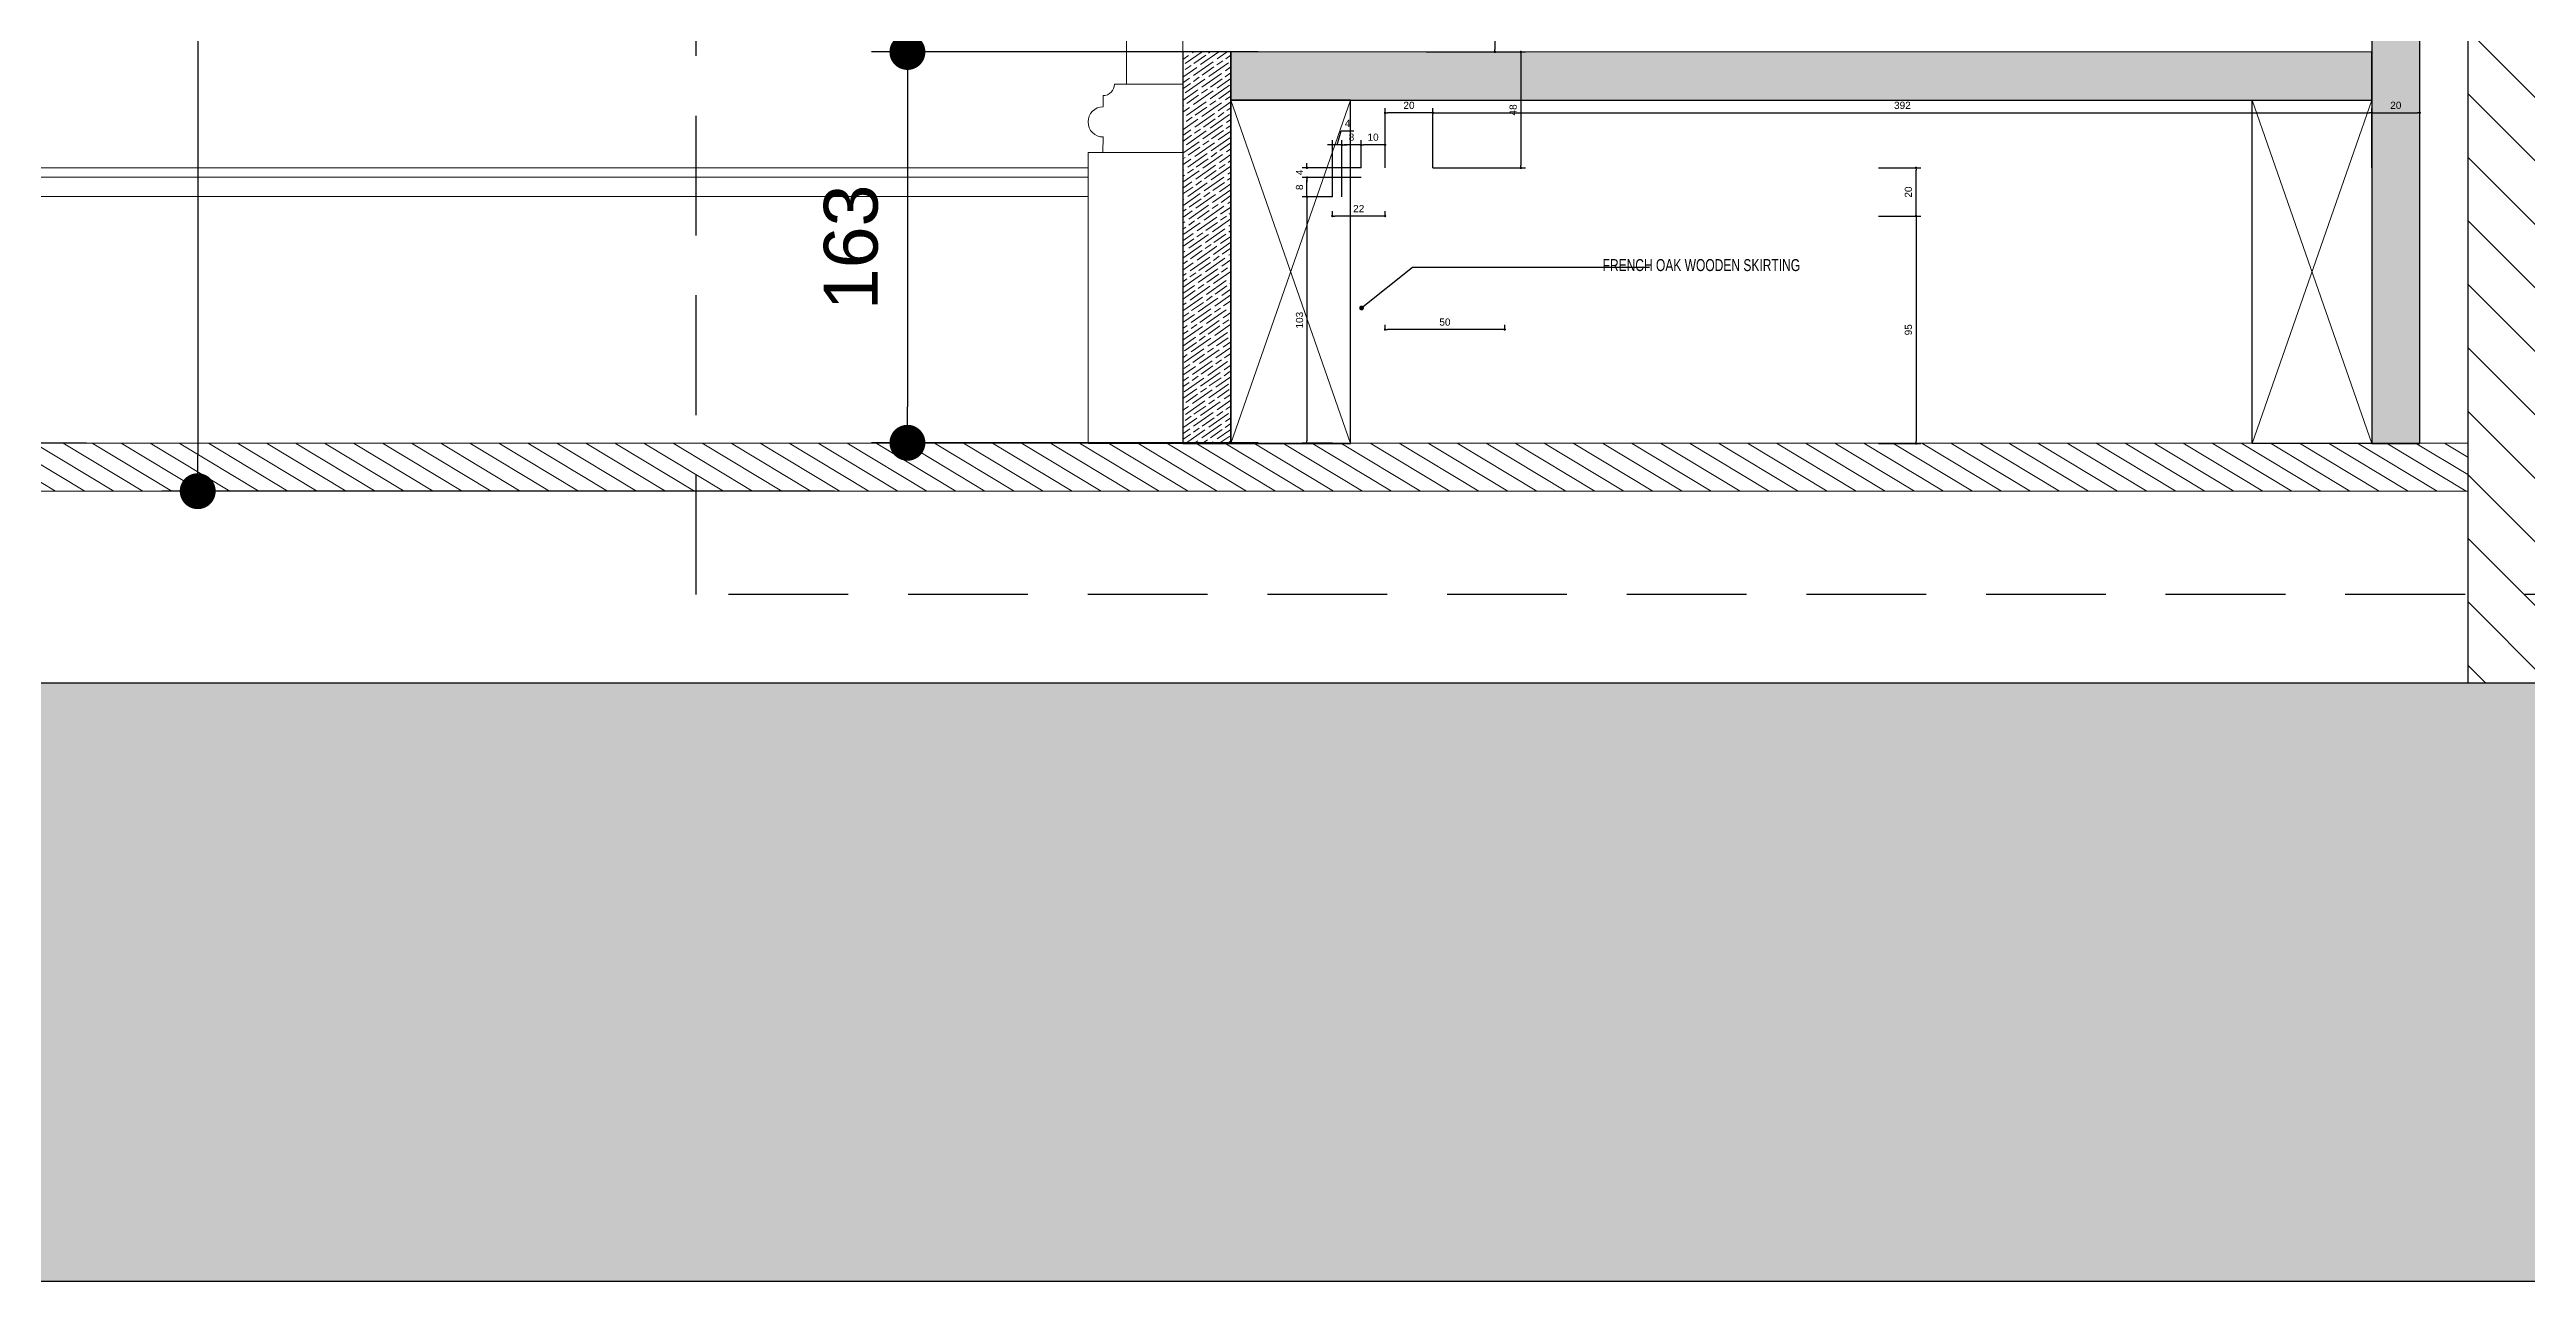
# Model space of a CAD drawing. Header units: inches. Extents: x 274057 to 444617, y 490067 to 635630.
# Drawn here: x 372737 to 373771, y 516049 to 516564 of the extents above; entities that cross this region are included whole.
import ezdxf

# ---------------------------------------------------------------- set-up
doc = ezdxf.new("R2010")
doc.units = ezdxf.units.IN
doc.header["$MEASUREMENT"] = 0
doc.linetypes.add('HIDDEN', pattern=[0.375, 0.25, -0.125])
for name, color, linetype in [('Calliper_wall hatch_CHB', 8, 'Continuous'), ('CQ Grg Gypsum', 41, 'Continuous'), ('CQ PANEL DIMENSION', 1, 'Continuous'), ('CQ Plaster', 1, 'Continuous'), ('CQ section wall', 3, 'Continuous'), ('CQ Sheet text', 3, 'Continuous'), ('CQ spot detail elevation', 1, 'Continuous'), ('CQ SPOT DETAILS', 40, 'Continuous'), ('CQ wall section', 5, 'Continuous'), ('CQ Wood plan', 23, 'Continuous'), ('CQ Wood Section', 60, 'Continuous'), ('WOOD 01', 34, 'Continuous')]:
    doc.layers.add(name, color=color, linetype=linetype)
for name, color, linetype, lineweight in [('CQ Gypsum Hatch', 8, 'Continuous', 20), ('CQ Section Flooring fin.', 6, 'Continuous', 0), ('CQ Wood', 30, 'Continuous', 0), ('CQ wooh hatch', 8, 'HIDDEN', 18)]:
    doc.layers.add(name, color=color, linetype=linetype, lineweight=lineweight)
doc.styles.add('DIM 50', font='romans.shx', dxfattribs={"width": 0.75, "height": 100})
doc.styles.get("Standard").update_dxf_attribs({"font": 'arial.ttf'})
doc.dimstyles.new('chester 15', dxfattribs={"dimscale": 0.15, "dimtxt": 150, "dimasz": 100, "dimexe": 100, "dimexo": 0, "dimgap": 80, "dimtad": 1, "dimdec": 0, "dimzin": 0, "dimdsep": 46, "dimtxsty": 'Standard', "dimblk": 'DOT', "dimcen": 100, "dimclrd": 1, "dimclre": 1, "dimclrt": 3, "dimadec": 0, "dimazin": 0, "dimtfac": 1, "dimtdec": 0, "dimtofl": 0, "dimtmove": 0, "dimatfit": 3, "dimfxl": 1, "dimtolj": 1, "dimtzin": 0, "dimlwd": -1, "dimarcsym": 0})
doc.dimstyles.new('CQ 2', dxfattribs={"dimscale": 0.02, "dimtxt": 150, "dimasz": 50, "dimexe": 100, "dimexo": 0, "dimgap": 80, "dimtad": 1, "dimdec": 0, "dimzin": 0, "dimdsep": 46, "dimtxsty": 'Standard', "dimblk": 'DOT', "dimcen": 100, "dimclrd": 1, "dimclre": 1, "dimclrt": 3, "dimadec": 0, "dimazin": 0, "dimtfac": 1, "dimtdec": 0, "dimtofl": 0, "dimtmove": 0, "dimatfit": 3, "dimfxl": 1, "dimtolj": 1, "dimtzin": 0, "dimlwd": -1, "dimarcsym": 0})
doc.dimstyles.get("Standard").update_dxf_attribs({"dimtxt": 0.18, "dimasz": 0.18, "dimexe": 0.18, "dimexo": 0.0625, "dimgap": 0.09, "dimtad": 0, "dimtih": 1, "dimtoh": 1, "dimdec": 4, "dimzin": 0, "dimdsep": 46, "dimtxsty": 'Standard', "dimcen": 0.09, "dimadec": 0, "dimazin": 0, "dimtfac": 1, "dimtdec": 4, "dimtofl": 0, "dimtmove": 0, "dimatfit": 3, "dimfxl": 1, "dimtolj": 1, "dimtzin": 0, "dimarcsym": 0})

# ---------------------------------------------------------------- blocks, each defined once
blk = doc.blocks.new('ff15 section c and d')
at = {"layer": 'Calliper_wall hatch_CHB', "ltscale": 300}
h = blk.add_hatch(dxfattribs=at)
h.set_pattern_fill('AR-CONC', color=256, scale=10, angle=-13.9714, style=0)
h.set_pattern_definition([(36.028577, (0, 0), (68.0890203, -23.40695), [7.5, -82.5]), (341.028577, (0, 0), (4.6961155, 76.3439316), [6, -66]), (86.480021, (5.674, -1.95), (72.7851354, 52.936981), [6.374019, -70.114211]), (32.212777, (4.83, 19.41), (99.570572, -41.829513), [11.25, -123.75]), (82.664212, (13.13, 15.92), (114.220033, 71.96377), [9.561034, -105.171376]), (337.21274, (4.83, 19.41), (114.220033, 71.96377), [9, -99]), (7.028577, (13.326, 12.14), (48.2040844, -53.482392), [7.5, -82.5]), (312.028577, (13.326, 12.14), (41.119588, 64.495185), [6, -66]), (57.480021, (17.34, 7.685), (89.323671, 11.012793), [6.374019, -70.114211]), (23.5285767, (0, 0), (9.2173322, 32.010976), [0, -65.2, 0, -67, 0, -66.25]), (353.528577, (0, 0), (35.0512903, 31.9228578), [0, -38.2, 0, -63.7, 0, -25.25]), (313.5285767, (-21.64, 5.384), (51.2584374, -15.0772595), [0, -25, 0, -78, 0, -103.5]), (303.528577, (-31.344, 7.8), (59.0102484, -4.3659754), [0, -32.5, 0, -51.8, 0, -73.5])])
h.paths.add_polyline_path([(359082.1, 520249.3), (351544, 520249.3), (351544, 519999.3), (359082.1, 519999.3)])
h.paths.add_polyline_path([(359082.1, 516299.3), (351544, 516299.3), (351544, 516049.3), (359082.1, 516049.3)])
at = {"layer": 'Calliper_wall hatch_CHB'}
h = blk.add_hatch(dxfattribs=at)
h.set_pattern_fill('ANSI31,_O', color=8, scale=150)
h.set_pattern_definition([(45, (0, 0), (-13.25825215, 13.25825215), [])])
h.paths.add_polyline_path([(351925.4, 516299.3), (351725.4, 516299.3), (351725.4, 519999.3), (351925.4, 519999.3)])
h.paths.add_polyline_path([(358625.4, 516299.3), (358425.4, 516299.3), (358425.4, 519999.3), (358625.4, 519999.3)])
at = {"layer": 'CQ Gypsum Hatch'}
h = blk.add_hatch(dxfattribs=at)
h.set_pattern_fill('ANSI31', color=256, scale=50, angle=-13.971423)
h.paths.add_polyline_path([(351925.4, 516379.3), (358425.4, 516379.3), (358425.4, 516399.3), (351925.4, 516399.3)])
at = {"layer": 'CQ Plaster', "color": 1, "ltscale": 0.03}
blk.add_line((351945.4, 516399.3, 0), (351945.4, 519999.3, 0), dxfattribs=at)
at = {"layer": 'CQ Section Flooring fin.'}
for p, q in [((358425.4, 516399.3, 0), (351925.4, 516399.3, 0)), ((358425.4, 516379.3, 0), (351925.4, 516379.3, 0))]:
    blk.add_line(p, q, dxfattribs=at)
at = {"layer": 'CQ section wall', "elevation": 0}
blk.add_lwpolyline([(351925.4, 516299.3), (351725.4, 516299.3), (351725.4, 519999.3), (351925.4, 519999.3)], close=True, dxfattribs=at)
for points in [[(359082.1, 516299.3), (351544, 516299.3)], [(351544, 516049.3), (359082.1, 516049.3)]]:
    blk.add_lwpolyline(points, dxfattribs=at)
blk = doc.blocks.new('_Dot')
at = {"color": 0, "linetype": 'ByBlock', "lineweight": -2}
blk.add_line((-0.5, 0), (-1, 0), dxfattribs=at)
at = {"color": 0, "linetype": 'ByBlock', "const_width": 0.5}
blk.add_lwpolyline([(-0.25, 0, 1), (0.25, 0, 1)], format="xyb", close=True, dxfattribs=at)
blk = doc.blocks.new('*D355')
at = {"layer": 'CQ PANEL DIMENSION', "color": 1, "lineweight": -2, "transparency": 16777216}
for p, q in [((372776.3, 519875.3), (372616.4, 519875.3)), ((372752.2, 516399.3), (372616.4, 516399.3))]:
    blk.add_line(p, q, dxfattribs=at)
at = {"layer": 'CQ PANEL DIMENSION', "color": 1, "transparency": 16777216}
blk.add_line((372631.4, 519860.3), (372631.4, 516414.3), dxfattribs=at)
at = {"layer": 'Defpoints', "color": 0, "transparency": 16777216}
for p in [(372776.3, 519875.3, 0), (372631.4, 516399.3), (372752.2, 516399.3)]:
    blk.add_point(p, dxfattribs=at)
at = {"layer": 'CQ PANEL DIMENSION', "color": 1, "transparency": 16777216, "xscale": 15, "yscale": 15, "zscale": 15}
for p, rotation in [((372631.4, 519875.3), 90), ((372631.4, 516399.3), 270)]:
    blk.add_blockref('_Dot', p, dxfattribs=dict(at, rotation=rotation))
at = {"layer": 'CQ PANEL DIMENSION', "color": 3, "transparency": 16777216, "insert": (372607.9, 518137.3), "char_height": 22.5, "attachment_point": 5, "rotation": 90}
blk.add_mtext('\\A1;3476', dxfattribs=at)
blk = doc.blocks.new('*D356')
at = {"layer": 'CQ PANEL DIMENSION', "color": 1, "lineweight": -2, "transparency": 16777216}
for p, q in [((373064.4, 519499.3), (372783.6, 519499.3)), ((373064.4, 516379.3), (372783.6, 516379.3))]:
    blk.add_line(p, q, dxfattribs=at)
at = {"layer": 'CQ PANEL DIMENSION', "color": 1, "transparency": 16777216}
blk.add_line((372798.6, 519484.3), (372798.6, 516394.3), dxfattribs=at)
at = {"layer": 'Defpoints', "color": 0, "transparency": 16777216}
for p in [(373064.4, 519499.3, 0), (372798.6, 516379.3), (373064.4, 516379.3, 0)]:
    blk.add_point(p, dxfattribs=at)
at = {"layer": 'CQ PANEL DIMENSION', "color": 1, "transparency": 16777216, "xscale": 15, "yscale": 15, "zscale": 15}
for p, rotation in [((372798.6, 519499.3), 90), ((372798.6, 516379.3), 270)]:
    blk.add_blockref('_Dot', p, dxfattribs=dict(at, rotation=rotation))
at = {"layer": 'CQ PANEL DIMENSION', "color": 3, "transparency": 16777216, "insert": (372775.1, 517939.3), "char_height": 22.5, "attachment_point": 5, "rotation": 90}
blk.add_mtext('\\A1;3120', dxfattribs=at)
blk = doc.blocks.new('tv cabinet section')
at = {"layer": 'CQ wooh hatch', "ltscale": 1000}
h = blk.add_hatch(dxfattribs=at)
h.set_pattern_fill('GOST_WOOD', color=256, angle=45, style=0)
h.set_pattern_definition([(135, (283.227, -8e-09), (4.242640687, 4.242640687), [10, -2]), (135, (286.055, -8e-09), (4.242640687, 4.242640687), [6, -1.5, 3, -1.5]), (135, (289.591, -0.707), (4.242640687, 4.242640687), [10, -2])])
h.paths.add_polyline_path([(362699.2, 517274.2), (362719.2, 517274.2), (362719.2, 516399.3), (362699.2, 516399.3)])
h = blk.add_hatch(dxfattribs=at)
h.set_pattern_fill('GOST_WOOD', color=256, angle=45, style=0)
h.set_pattern_definition([(135, (369.6096, 43.448), (4.242640687, 4.242640687), [10, -2]), (135, (372.438, 43.448), (4.242640687, 4.242640687), [6, -1.5, 3, -1.5]), (135, (375.9736, 42.741), (4.242640687, 4.242640687), [10, -2])])
h.paths.add_polyline_path([(362719.2, 516562.7), (363195.6, 516562.7), (363195.6, 516542.7), (362719.2, 516542.7)])
at = {"layer": 'CQ wooh hatch'}
h = blk.add_hatch(dxfattribs=at)
h.set_pattern_fill('GOST_WOOD', color=256, angle=55, style=0)
h.set_pattern_definition([(145, (84.385, 0), (3.44145862, 4.914912266), [10, -2]), (145, (87.17, 0.491), (3.44145862, 4.914912266), [6, -1.5, 3, -1.5]), (145, (90.775, 0.409), (3.44145862, 4.914912266), [10, -2])])
h.paths.add_polyline_path([(363195.6, 516399.3), (363215.6, 516399.3), (363215.6, 516562.8), (363195.6, 516562.8)])
at = {"layer": 'CQ Grg Gypsum'}
for points, elevation in [([(362699.2, 517274.2), (362719.2, 517274.2), (362719.2, 516399.3), (362699.2, 516399.3)], 0.1), ([(362769.2, 516542.7), (362719.2, 516542.7), (362719.2, 516399.3), (362769.2, 516399.3)], 0), ([(363145.6, 516542.7), (363195.6, 516542.7), (363195.6, 516399.3), (363145.6, 516399.3)], 0)]:
    blk.add_lwpolyline(points, close=True, dxfattribs=dict(at, elevation=elevation))
at = {"layer": 'CQ Wood'}
for p, q in [((362769.2, 516542.7, 0), (362719.2, 516399.3, 0.2)), ((362719.2, 516542.7, 0), (362769.2, 516399.3, 0.1)), ((363145.6, 516542.7, -0.2), (363195.6, 516399.3, 0.1)), ((363195.6, 516542.7, -0.2), (363145.6, 516399.3, 0))]:
    blk.add_line(p, q, dxfattribs=at)
at = {"layer": 'CQ Wood Section', "ltscale": 1000}
for points, elevation in [([(362719.2, 516562.7), (363195.6, 516562.8), (363195.6, 516542.7), (362719.2, 516542.7)], -0.2), ([(363195.6, 516562.8), (363215.6, 516562.8), (363215.6, 516399.3), (363195.6, 516399.3)], 0.1)]:
    blk.add_lwpolyline(points, close=True, dxfattribs=dict(at, elevation=elevation))
at = {"layer": 'WOOD 01', "lineweight": 0, "ltscale": 500}
blk.add_line((363215.6, 516520.8, 0.1), (363255.2, 516520.8, 0.1), dxfattribs=at)
at = {"layer": 'WOOD 01', "lineweight": 0, "ltscale": 500, "elevation": 0.1}
blk.add_lwpolyline([(363215.6, 517274.3), (363239.2, 517274.3), (363239.2, 516549.3), (363215.6, 516549.3)], close=True, dxfattribs=at)
blk.add_lwpolyline([(363239.2, 516549.3), (363244.2, 516549.3, 0.414214), (363248.9, 516544.6), (363248.9, 516539.9, -1), (363248.9, 516527.3), (363249, 516520.8)], format="xyb", dxfattribs=at)
blk.add_lwpolyline([(363215.6, 516520.8), (363255.2, 516520.8), (363255.2, 516399.3), (363215.6, 516399.3)], dxfattribs=at)
blk = doc.blocks.new('*D1774')
at = {"layer": 'CQ SPOT DETAILS', "color": 1, "lineweight": -2, "transparency": 16777216}
for p, q in [((373706.3, 516514.3), (373706.3, 516539.3)), ((373726.3, 516537.3), (373726.3, 516539.3))]:
    blk.add_line(p, q, dxfattribs=at)
at = {"layer": 'CQ SPOT DETAILS', "color": 1, "transparency": 16777216}
blk.add_line((373707.3, 516537.3), (373725.3, 516537.3), dxfattribs=at)
at = {"layer": 'Defpoints', "color": 0, "transparency": 16777216}
for p in [(373726.3, 516537.3), (373726.3, 516537.3), (373706.3, 516514.3, -0.1)]:
    blk.add_point(p, dxfattribs=at)
at = {"layer": 'CQ SPOT DETAILS', "color": 1, "transparency": 16777216, "rotation": 180}
blk.add_blockref('_Dot', (373706.3, 516537.3), dxfattribs=at)
at = {"layer": 'CQ SPOT DETAILS', "color": 1, "transparency": 16777216}
blk.add_blockref('_Dot', (373726.3, 516537.3), dxfattribs=at)
at = {"layer": 'CQ SPOT DETAILS', "color": 3, "transparency": 16777216, "insert": (373716.3, 516540.4), "char_height": 3, "attachment_point": 5}
blk.add_mtext('\\A1;20', dxfattribs=at)
blk = doc.blocks.new('*D1772')
at = {"layer": 'CQ PANEL DIMENSION', "color": 1, "lineweight": -2, "transparency": 16777216}
for p, q in [((373289.3, 517299.1), (373079.9, 517299.1)), ((373241.3, 516562.7), (373079.9, 516562.7))]:
    blk.add_line(p, q, dxfattribs=at)
at = {"layer": 'CQ PANEL DIMENSION', "color": 1, "transparency": 16777216}
blk.add_line((373094.9, 517284.1), (373094.9, 516577.7), dxfattribs=at)
at = {"layer": 'Defpoints', "color": 0, "transparency": 16777216}
for p in [(373289.3, 517299.1, -0.1), (373094.9, 516562.7), (373241.3, 516562.7, -0.2)]:
    blk.add_point(p, dxfattribs=at)
at = {"layer": 'CQ PANEL DIMENSION', "color": 1, "transparency": 16777216, "xscale": 15, "yscale": 15, "zscale": 15}
for p, rotation in [((373094.9, 517299.1), 90), ((373094.9, 516562.7), 270)]:
    blk.add_blockref('_Dot', p, dxfattribs=dict(at, rotation=rotation))
at = {"layer": 'CQ PANEL DIMENSION', "color": 3, "transparency": 16777216, "insert": (373071.4, 516930.9), "char_height": 22.5, "attachment_point": 5, "rotation": 90}
blk.add_mtext('\\A1;736', dxfattribs=at)
blk = doc.blocks.new('*D1773')
at = {"layer": 'CQ PANEL DIMENSION', "color": 1, "lineweight": -2, "transparency": 16777216}
for p, q in [((373241.3, 516562.7), (373079.9, 516562.7)), ((373241.3, 516399.5), (373079.9, 516399.5))]:
    blk.add_line(p, q, dxfattribs=at)
at = {"layer": 'CQ PANEL DIMENSION', "color": 1, "transparency": 16777216}
blk.add_line((373094.9, 516547.7), (373094.9, 516414.5), dxfattribs=at)
at = {"layer": 'Defpoints', "color": 0, "transparency": 16777216}
for p in [(373241.3, 516562.7, -0.2), (373094.9, 516399.5), (373241.3, 516399.5, 0)]:
    blk.add_point(p, dxfattribs=at)
at = {"layer": 'CQ PANEL DIMENSION', "color": 1, "transparency": 16777216, "xscale": 15, "yscale": 15, "zscale": 15}
for p, rotation in [((373094.9, 516562.7), 90), ((373094.9, 516399.5), 270)]:
    blk.add_blockref('_Dot', p, dxfattribs=dict(at, rotation=rotation))
at = {"layer": 'CQ PANEL DIMENSION', "color": 3, "transparency": 16777216, "insert": (373071.4, 516481.1), "char_height": 22.5, "attachment_point": 5, "rotation": 90}
blk.add_mtext('\\A1;163', dxfattribs=at)
blk = doc.blocks.new('*D1698')
at = {"layer": 'CQ SPOT DETAILS', "color": 1, "lineweight": -2, "transparency": 16777216}
for p, q in [((373314.3, 516514.3), (373314.3, 516539.3)), ((373706.3, 516514.3), (373706.3, 516539.3))]:
    blk.add_line(p, q, dxfattribs=at)
at = {"layer": 'CQ SPOT DETAILS', "color": 1, "transparency": 16777216}
blk.add_line((373315.3, 516537.3), (373705.3, 516537.3), dxfattribs=at)
at = {"layer": 'Defpoints', "color": 0, "transparency": 16777216}
for p in [(373706.3, 516537.3), (373314.3, 516514.3, -0.1), (373706.3, 516514.3, -0.1)]:
    blk.add_point(p, dxfattribs=at)
at = {"layer": 'CQ SPOT DETAILS', "color": 1, "transparency": 16777216, "rotation": 180}
blk.add_blockref('_Dot', (373314.3, 516537.3), dxfattribs=at)
at = {"layer": 'CQ SPOT DETAILS', "color": 1, "transparency": 16777216}
blk.add_blockref('_Dot', (373706.3, 516537.3), dxfattribs=at)
at = {"layer": 'CQ SPOT DETAILS', "color": 3, "transparency": 16777216, "insert": (373510.3, 516540.4), "char_height": 3, "attachment_point": 5}
blk.add_mtext('\\A1;392', dxfattribs=at)
blk = doc.blocks.new('*D1699')
at = {"layer": 'CQ SPOT DETAILS', "color": 1, "lineweight": -2, "transparency": 16777216}
for p, q in [((373706.3, 516514.3), (373706.3, 516539.3)), ((373726.3, 516537.3), (373726.3, 516539.3))]:
    blk.add_line(p, q, dxfattribs=at)
at = {"layer": 'CQ SPOT DETAILS', "color": 1, "transparency": 16777216}
blk.add_line((373707.3, 516537.3), (373725.3, 516537.3), dxfattribs=at)
at = {"layer": 'Defpoints', "color": 0, "transparency": 16777216}
for p in [(373726.3, 516537.3), (373726.3, 516537.3), (373706.3, 516514.3, -0.1)]:
    blk.add_point(p, dxfattribs=at)
at = {"layer": 'CQ SPOT DETAILS', "color": 1, "transparency": 16777216, "rotation": 180}
blk.add_blockref('_Dot', (373706.3, 516537.3), dxfattribs=at)
at = {"layer": 'CQ SPOT DETAILS', "color": 1, "transparency": 16777216}
blk.add_blockref('_Dot', (373726.3, 516537.3), dxfattribs=at)
at = {"layer": 'CQ SPOT DETAILS', "color": 3, "transparency": 16777216, "insert": (373716.3, 516540.4), "char_height": 3, "attachment_point": 5}
blk.add_mtext('\\A1;20', dxfattribs=at)
blk = doc.blocks.new('*D1700')
at = {"layer": 'CQ SPOT DETAILS', "color": 1, "lineweight": -2, "transparency": 16777216}
for p, q in [((373294.3, 516514.3), (373294.3, 516539.3)), ((373314.3, 516514.3), (373314.3, 516539.3))]:
    blk.add_line(p, q, dxfattribs=at)
at = {"layer": 'CQ SPOT DETAILS', "color": 1, "transparency": 16777216}
blk.add_line((373313.3, 516537.3), (373295.3, 516537.3), dxfattribs=at)
at = {"layer": 'Defpoints', "color": 0, "transparency": 16777216}
for p in [(373294.3, 516537.3), (373294.3, 516514.3, 0), (373314.3, 516514.3, -0.1)]:
    blk.add_point(p, dxfattribs=at)
at = {"layer": 'CQ SPOT DETAILS', "color": 1, "transparency": 16777216, "rotation": 180}
blk.add_blockref('_Dot', (373294.3, 516537.3), dxfattribs=at)
at = {"layer": 'CQ SPOT DETAILS', "color": 1, "transparency": 16777216}
blk.add_blockref('_Dot', (373314.3, 516537.3), dxfattribs=at)
at = {"layer": 'CQ SPOT DETAILS', "color": 3, "transparency": 16777216, "insert": (373304.3, 516540.4), "char_height": 3, "attachment_point": 5}
blk.add_mtext('\\A1;20', dxfattribs=at)
blk = doc.blocks.new('*D1701')
at = {"layer": 'CQ SPOT DETAILS', "color": 1, "lineweight": -2, "transparency": 16777216}
for p, q in [((373272.3, 516494.2), (373272.3, 516496.2)), ((373294.3, 516494.2), (373294.3, 516496.2))]:
    blk.add_line(p, q, dxfattribs=at)
at = {"layer": 'CQ SPOT DETAILS', "color": 1, "transparency": 16777216}
blk.add_line((373293.3, 516494.2), (373273.3, 516494.2), dxfattribs=at)
at = {"layer": 'Defpoints', "color": 0, "transparency": 16777216}
for p in [(373272.3, 516494.2, 0), (373272.3, 516494.2), (373294.3, 516494.2, -0.1)]:
    blk.add_point(p, dxfattribs=at)
at = {"layer": 'CQ SPOT DETAILS', "color": 1, "transparency": 16777216, "rotation": 180}
blk.add_blockref('_Dot', (373272.3, 516494.2), dxfattribs=at)
at = {"layer": 'CQ SPOT DETAILS', "color": 1, "transparency": 16777216}
blk.add_blockref('_Dot', (373294.3, 516494.2), dxfattribs=at)
at = {"layer": 'CQ SPOT DETAILS', "color": 3, "transparency": 16777216, "insert": (373283.3, 516497.3), "char_height": 3, "attachment_point": 5}
blk.add_mtext('\\A1;22', dxfattribs=at)
blk = doc.blocks.new('*D1702')
at = {"layer": 'CQ SPOT DETAILS', "color": 1, "lineweight": -2, "transparency": 16777216}
for p, q in [((373284.3, 516514.3), (373284.3, 516525.9)), ((373294.3, 516514.3), (373294.3, 516525.9))]:
    blk.add_line(p, q, dxfattribs=at)
at = {"layer": 'CQ SPOT DETAILS', "color": 1, "transparency": 16777216}
blk.add_line((373293.3, 516523.9), (373285.3, 516523.9), dxfattribs=at)
at = {"layer": 'Defpoints', "color": 0, "transparency": 16777216}
for p in [(373284.3, 516523.9), (373284.3, 516514.3, 0), (373294.3, 516514.3)]:
    blk.add_point(p, dxfattribs=at)
at = {"layer": 'CQ SPOT DETAILS', "color": 1, "transparency": 16777216, "rotation": 180}
blk.add_blockref('_Dot', (373284.3, 516523.9), dxfattribs=at)
at = {"layer": 'CQ SPOT DETAILS', "color": 1, "transparency": 16777216}
blk.add_blockref('_Dot', (373294.3, 516523.9), dxfattribs=at)
at = {"layer": 'CQ SPOT DETAILS', "color": 3, "transparency": 16777216, "insert": (373289.3, 516527.1), "char_height": 3, "attachment_point": 5}
blk.add_mtext('\\A1;10', dxfattribs=at)
blk = doc.blocks.new('*D1703')
at = {"layer": 'CQ SPOT DETAILS', "color": 1, "lineweight": -2, "transparency": 16777216}
for p, q in [((373276.3, 516502.2), (373276.3, 516525.9)), ((373284.3, 516514.3), (373284.3, 516525.9))]:
    blk.add_line(p, q, dxfattribs=at)
at = {"layer": 'CQ SPOT DETAILS', "color": 1, "transparency": 16777216}
blk.add_line((373283.3, 516523.9), (373277.3, 516523.9), dxfattribs=at)
at = {"layer": 'Defpoints', "color": 0, "transparency": 16777216}
for p in [(373276.3, 516523.9), (373284.3, 516514.3, 0), (373276.3, 516502.2)]:
    blk.add_point(p, dxfattribs=at)
at = {"layer": 'CQ SPOT DETAILS', "color": 1, "transparency": 16777216, "rotation": 180}
blk.add_blockref('_Dot', (373276.3, 516523.9), dxfattribs=at)
at = {"layer": 'CQ SPOT DETAILS', "color": 1, "transparency": 16777216}
blk.add_blockref('_Dot', (373284.3, 516523.9), dxfattribs=at)
at = {"layer": 'CQ SPOT DETAILS', "color": 3, "transparency": 16777216, "insert": (373280.3, 516527.1), "char_height": 3, "attachment_point": 5}
blk.add_mtext('\\A1;8', dxfattribs=at)
blk = doc.blocks.new('*D1704')
at = {"layer": 'CQ SPOT DETAILS', "color": 1, "transparency": 16777216}
for p, q in [((373274.3, 516523.9), (373276, 516529.8)), ((373276, 516529.8), (373281.3, 516529.8)), ((373271.3, 516523.9), (373270.3, 516523.9)), ((373276.3, 516523.9), (373272.3, 516523.9)), ((373277.3, 516523.9), (373278.3, 516523.9))]:
    blk.add_line(p, q, dxfattribs=at)
at = {"layer": 'CQ SPOT DETAILS', "color": 1, "lineweight": -2, "transparency": 16777216}
for p, q in [((373272.3, 516502.2), (373272.3, 516525.9)), ((373276.3, 516502.2), (373276.3, 516525.9))]:
    blk.add_line(p, q, dxfattribs=at)
at = {"layer": 'Defpoints', "color": 0, "transparency": 16777216}
for p in [(373272.3, 516523.9), (373272.3, 516502.2, 0), (373276.3, 516502.2)]:
    blk.add_point(p, dxfattribs=at)
at = {"layer": 'CQ SPOT DETAILS', "color": 1, "transparency": 16777216}
blk.add_blockref('_Dot', (373272.3, 516523.9), dxfattribs=at)
at = {"layer": 'CQ SPOT DETAILS', "color": 1, "transparency": 16777216, "rotation": 180}
blk.add_blockref('_Dot', (373276.3, 516523.9), dxfattribs=at)
at = {"layer": 'CQ SPOT DETAILS', "color": 3, "transparency": 16777216, "insert": (373278.7, 516532.9), "char_height": 3, "attachment_point": 5}
blk.add_mtext('\\A1;4', dxfattribs=at)
blk = doc.blocks.new('*D1705')
at = {"layer": 'CQ SPOT DETAILS', "color": 1, "lineweight": -2, "transparency": 16777216}
for p, q in [((373272.3, 516502.2), (373259.7, 516502.2)), ((373272.3, 516399.3), (373259.7, 516399.3))]:
    blk.add_line(p, q, dxfattribs=at)
at = {"layer": 'CQ SPOT DETAILS', "color": 1, "transparency": 16777216}
blk.add_line((373261.7, 516501.2), (373261.7, 516400.3), dxfattribs=at)
at = {"layer": 'Defpoints', "color": 0, "transparency": 16777216}
for p in [(373272.3, 516502.2), (373261.7, 516399.3), (373272.3, 516399.3, 0)]:
    blk.add_point(p, dxfattribs=at)
at = {"layer": 'CQ SPOT DETAILS', "color": 1, "transparency": 16777216}
for p, rotation in [((373261.7, 516502.2), 90), ((373261.7, 516399.3), 270)]:
    blk.add_blockref('_Dot', p, dxfattribs=dict(at, rotation=rotation))
at = {"layer": 'CQ SPOT DETAILS', "color": 3, "transparency": 16777216, "insert": (373258.6, 516450.7), "char_height": 3, "attachment_point": 5, "rotation": 90}
blk.add_mtext('\\A1;103', dxfattribs=at)
blk = doc.blocks.new('*D1706')
at = {"layer": 'CQ SPOT DETAILS', "color": 1, "lineweight": -2, "transparency": 16777216}
for p, q in [((373284.3, 516510.3), (373259.7, 516510.3)), ((373272.3, 516502.2), (373259.7, 516502.2))]:
    blk.add_line(p, q, dxfattribs=at)
at = {"layer": 'CQ SPOT DETAILS', "color": 1, "transparency": 16777216}
blk.add_line((373261.7, 516503.2), (373261.7, 516509.3), dxfattribs=at)
at = {"layer": 'Defpoints', "color": 0, "transparency": 16777216}
for p in [(373261.7, 516510.3), (373284.3, 516510.3, 0), (373272.3, 516502.2)]:
    blk.add_point(p, dxfattribs=at)
at = {"layer": 'CQ SPOT DETAILS', "color": 1, "transparency": 16777216}
for p, rotation in [((373261.7, 516510.3), 90), ((373261.7, 516502.2), 270)]:
    blk.add_blockref('_Dot', p, dxfattribs=dict(at, rotation=rotation))
at = {"layer": 'CQ SPOT DETAILS', "color": 3, "transparency": 16777216, "insert": (373258.6, 516506.2), "char_height": 3, "attachment_point": 5, "rotation": 90}
blk.add_mtext('\\A1;8', dxfattribs=at)
blk = doc.blocks.new('*D1707')
at = {"layer": 'CQ SPOT DETAILS', "color": 1, "transparency": 16777216}
for p, q in [((373261.7, 516515.3), (373261.7, 516516.3)), ((373261.7, 516509.3), (373261.7, 516508.3))]:
    blk.add_line(p, q, dxfattribs=at)
at = {"layer": 'CQ SPOT DETAILS', "color": 1, "lineweight": -2, "transparency": 16777216}
for p, q in [((373284.3, 516514.3), (373259.7, 516514.3)), ((373284.3, 516510.3), (373259.7, 516510.3))]:
    blk.add_line(p, q, dxfattribs=at)
at = {"layer": 'Defpoints', "color": 0, "transparency": 16777216}
for p in [(373261.7, 516514.3), (373284.3, 516514.3), (373284.3, 516510.3)]:
    blk.add_point(p, dxfattribs=at)
at = {"layer": 'CQ SPOT DETAILS', "color": 1, "transparency": 16777216}
for p, rotation in [((373261.7, 516514.3), 270), ((373261.7, 516510.3), 90)]:
    blk.add_blockref('_Dot', p, dxfattribs=dict(at, rotation=rotation))
at = {"layer": 'CQ SPOT DETAILS', "color": 3, "transparency": 16777216, "insert": (373258.6, 516512.4), "char_height": 3, "attachment_point": 5, "rotation": 90}
blk.add_mtext('\\A1;4', dxfattribs=at)
blk = doc.blocks.new('*D1708')
at = {"layer": 'CQ SPOT DETAILS', "color": 1, "lineweight": -2, "transparency": 16777216}
for p, q in [((373294.3, 516446.8), (373294.3, 516448.8)), ((373344.3, 516446.8), (373344.3, 516448.8))]:
    blk.add_line(p, q, dxfattribs=at)
at = {"layer": 'CQ SPOT DETAILS', "color": 1, "transparency": 16777216}
blk.add_line((373343.3, 516446.8), (373295.3, 516446.8), dxfattribs=at)
at = {"layer": 'Defpoints', "color": 0, "transparency": 16777216}
for p in [(373294.3, 516446.8, -0.1), (373294.3, 516446.8), (373344.3, 516446.8, -0.1)]:
    blk.add_point(p, dxfattribs=at)
at = {"layer": 'CQ SPOT DETAILS', "color": 1, "transparency": 16777216, "rotation": 180}
blk.add_blockref('_Dot', (373294.3, 516446.8), dxfattribs=at)
at = {"layer": 'CQ SPOT DETAILS', "color": 1, "transparency": 16777216}
blk.add_blockref('_Dot', (373344.3, 516446.8), dxfattribs=at)
at = {"layer": 'CQ SPOT DETAILS', "color": 3, "transparency": 16777216, "insert": (373319.3, 516449.9), "char_height": 3, "attachment_point": 5}
blk.add_mtext('\\A1;50', dxfattribs=at)
blk = doc.blocks.new('*D1709')
at = {"layer": 'CQ SPOT DETAILS', "color": 1, "lineweight": -2, "transparency": 16777216}
for p, q in [((373500.3, 516494.2), (373518, 516494.2)), ((373500.3, 516399.2), (373518, 516399.2))]:
    blk.add_line(p, q, dxfattribs=at)
at = {"layer": 'CQ SPOT DETAILS', "color": 1, "transparency": 16777216}
blk.add_line((373516, 516493.2), (373516, 516400.2), dxfattribs=at)
at = {"layer": 'Defpoints', "color": 0, "transparency": 16777216}
for p in [(373500.3, 516494.2, -0.1), (373500.3, 516399.2, 0), (373516, 516399.2)]:
    blk.add_point(p, dxfattribs=at)
at = {"layer": 'CQ SPOT DETAILS', "color": 1, "transparency": 16777216}
for p, rotation in [((373516, 516494.2), 90), ((373516, 516399.2), 270)]:
    blk.add_blockref('_Dot', p, dxfattribs=dict(at, rotation=rotation))
at = {"layer": 'CQ SPOT DETAILS', "color": 3, "transparency": 16777216, "insert": (373512.8, 516446.7), "char_height": 3, "attachment_point": 5, "rotation": 90}
blk.add_mtext('\\A1;95', dxfattribs=at)
blk = doc.blocks.new('*D1710')
at = {"layer": 'CQ SPOT DETAILS', "color": 1, "lineweight": -2, "transparency": 16777216}
for p, q in [((373500.3, 516514.3), (373518, 516514.3)), ((373500.3, 516494.2), (373518, 516494.2))]:
    blk.add_line(p, q, dxfattribs=at)
at = {"layer": 'CQ SPOT DETAILS', "color": 1, "transparency": 16777216}
blk.add_line((373516, 516495.2), (373516, 516513.3), dxfattribs=at)
at = {"layer": 'Defpoints', "color": 0, "transparency": 16777216}
for p in [(373500.3, 516514.3, -0.1), (373516, 516514.3), (373500.3, 516494.2)]:
    blk.add_point(p, dxfattribs=at)
at = {"layer": 'CQ SPOT DETAILS', "color": 1, "transparency": 16777216}
for p, rotation in [((373516, 516514.3), 90), ((373516, 516494.2), 270)]:
    blk.add_blockref('_Dot', p, dxfattribs=dict(at, rotation=rotation))
at = {"layer": 'CQ SPOT DETAILS', "color": 3, "transparency": 16777216, "insert": (373512.8, 516504.2), "char_height": 3, "attachment_point": 5, "rotation": 90}
blk.add_mtext('\\A1;20', dxfattribs=at)
blk = doc.blocks.new('*D1711')
at = {"layer": 'CQ SPOT DETAILS', "color": 1, "lineweight": -2, "transparency": 16777216}
for p, q in [((373311.5, 516624.3), (373342.2, 516624.3)), ((373311.5, 516562.7), (373342.2, 516562.7))]:
    blk.add_line(p, q, dxfattribs=at)
at = {"layer": 'CQ SPOT DETAILS', "color": 1, "transparency": 16777216}
blk.add_line((373340.2, 516623.3), (373340.2, 516563.7), dxfattribs=at)
at = {"layer": 'Defpoints', "color": 0, "transparency": 16777216}
for p in [(373311.5, 516624.3, -0.1), (373311.5, 516562.7, -0.3), (373340.2, 516562.7)]:
    blk.add_point(p, dxfattribs=at)
at = {"layer": 'CQ SPOT DETAILS', "color": 1, "transparency": 16777216}
for p, rotation in [((373340.2, 516624.3), 90), ((373340.2, 516562.7), 270)]:
    blk.add_blockref('_Dot', p, dxfattribs=dict(at, rotation=rotation))
at = {"layer": 'CQ SPOT DETAILS', "color": 3, "transparency": 16777216, "insert": (373337.1, 516593.5), "char_height": 3, "attachment_point": 5, "rotation": 90}
blk.add_mtext('\\A1;62', dxfattribs=at)
blk = doc.blocks.new('*D1721')
at = {"layer": 'CQ SPOT DETAILS', "color": 1, "lineweight": -2, "transparency": 16777216}
for p, q in [((373314.3, 516562.7), (373353, 516562.7)), ((373314.3, 516514.3), (373353, 516514.3))]:
    blk.add_line(p, q, dxfattribs=at)
at = {"layer": 'CQ SPOT DETAILS', "color": 1, "transparency": 16777216}
blk.add_line((373351, 516561.7), (373351, 516515.3), dxfattribs=at)
at = {"layer": 'Defpoints', "color": 0, "transparency": 16777216}
for p in [(373314.3, 516562.7, -0.1), (373314.3, 516514.3), (373351, 516514.3)]:
    blk.add_point(p, dxfattribs=at)
at = {"layer": 'CQ SPOT DETAILS', "color": 1, "transparency": 16777216}
for p, rotation in [((373351, 516562.7), 90), ((373351, 516514.3), 270)]:
    blk.add_blockref('_Dot', p, dxfattribs=dict(at, rotation=rotation))
at = {"layer": 'CQ SPOT DETAILS', "color": 3, "transparency": 16777216, "insert": (373347.8, 516538.5), "char_height": 3, "attachment_point": 5, "rotation": 90}
blk.add_mtext('\\A1;48', dxfattribs=at)

msp = doc.modelspace()

# ---------------------------------------------------------------- linework, layer by layer
at = {"layer": 'CQ spot detail elevation', "color": 3, "linetype": 'HIDDEN', "ltscale": 200, "elevation": -0.1}
msp.add_lwpolyline([(373006.7, 519415.3), (374045.2, 519415.3), (374045.2, 516336.1), (373006.7, 516336.1)], close=True, dxfattribs=at)
at = {"layer": 'CQ Wood plan', "lineweight": 0}
for p, q in [((373170.3, 516514.3, 0), (371671.3, 516514.3, 0)), ((373170.3, 516510.4, 0), (371671.3, 516510.4, 0)), ((373170.3, 516502.3, 0), (371671.3, 516502.3, 0))]:
    msp.add_line(p, q, dxfattribs=at)

# ---------------------------------------------------------------- block references
at = {"layer": 'CQ wall section', "xscale": -1}
msp.add_blockref('ff15 section c and d', (725671.7, 0), dxfattribs=at)
at = {"layer": 'CQ Wood Section', "xscale": -1}
msp.add_blockref('tv cabinet section', (736425.5, -0.1, -0.1), dxfattribs=at)

# ---------------------------------------------------------------- texts
at = {"layer": 'CQ Sheet text', "ltscale": 500, "insert": (372533.9, 516476.2, 0), "char_height": 5, "width": 933.696, "attachment_point": 1, "style": 'DIM 50'}
msp.add_mtext('\\pxqr;{\\fCityBlueprint|b0|i0|c2|p2;FRENCH OAK WOODEN SKIRTING}', dxfattribs=at)

# ---------------------------------------------------------------- dimensions: what is measured, and where the dimension line sits
at = {"layer": 'CQ PANEL DIMENSION'}
for base, p1, p2, picture, middle in [((372631.4, 516399.3), (372776.3, 519875.3, 0), (372752.2, 516399.3), '*D355', (372607.9, 518137.3)), ((372798.6, 516379.3), (373064.4, 519499.3, 0), (373064.4, 516379.3, 0), '*D356', (372775.1, 517939.3))]:
    dim = msp.add_linear_dim(base=base, p1=p1, p2=p2, angle=90, dimstyle='chester 15', dxfattribs=at)
    dim.commit()
    dim.dimension.update_dxf_attribs({"geometry": picture, "text_midpoint": middle})
for base, p1, p2, picture, middle in [((373094.9, 516562.7, -0.1), (373289.3, 517299.1, -0.2), (373241.3, 516562.7, -0.3), '*D1772', (373071.4, 516930.9, -0.1)), ((373094.9, 516399.5, -0.1), (373241.3, 516562.7, -0.3), (373241.3, 516399.5, -0.1), '*D1773', (373071.4, 516481.1, -0.1))]:
    dim = msp.add_linear_dim(base=base, p1=p1, p2=p2, angle=90, dimstyle='chester 15', override={"dimtmove": 1}, dxfattribs=at)
    dim.commit()
    dim.dimension.update_dxf_attribs({"geometry": picture, "text_midpoint": middle})
at = {"layer": 'CQ SPOT DETAILS'}
for base, p1, p2, picture, middle in [((373340.2, 516562.7, 0.1), (373311.5, 516624.3), (373311.5, 516562.7, -0.2), '*D1711', (373337.1, 516593.5, 0.1)), ((373351, 516514.3), (373314.3, 516562.7, -0.1), (373314.3, 516514.3), '*D1721', (373347.8, 516538.5)), ((373261.7, 516510.3), (373272.3, 516502.2), (373284.3, 516510.3, 0), '*D1706', (373258.6, 516506.2)), ((373516, 516514.3), (373500.3, 516494.2), (373500.3, 516514.3, -0.1), '*D1710', (373512.8, 516504.2)), ((373261.7, 516399.3), (373272.3, 516502.2), (373272.3, 516399.3, 0), '*D1705', (373258.6, 516450.7)), ((373516, 516399.2), (373500.3, 516494.2, -0.1), (373500.3, 516399.2, 0), '*D1709', (373512.8, 516446.7))]:
    dim = msp.add_linear_dim(base=base, p1=p1, p2=p2, angle=90, dimstyle='CQ 2', dxfattribs=at)
    dim.commit()
    dim.dimension.update_dxf_attribs({"geometry": picture, "text_midpoint": middle})
for base, p1, p2, picture, middle in [((373294.3, 516537.3), (373314.3, 516514.3, -0.1), (373294.3, 516514.3, 0), '*D1700', (373304.3, 516540.4)), ((373706.3, 516537.3), (373314.3, 516514.3, -0.1), (373706.3, 516514.3, -0.1), '*D1698', (373510.3, 516540.4)), ((373284.3, 516523.9), (373294.3, 516514.3), (373284.3, 516514.3, 0), '*D1702', (373289.3, 516527.1)), ((373272.3, 516494.2), (373294.3, 516494.2, -0.1), (373272.3, 516494.2, 0), '*D1701', (373283.3, 516497.3)), ((373294.3, 516446.8), (373344.3, 516446.8, -0.1), (373294.3, 516446.8, -0.1), '*D1708', (373319.3, 516449.9))]:
    dim = msp.add_linear_dim(base=base, p1=p1, p2=p2, dimstyle='CQ 2', dxfattribs=at)
    dim.commit()
    dim.dimension.update_dxf_attribs({"geometry": picture, "text_midpoint": middle})
for base, p1, p2, picture, middle in [((373726.3, 516537.3), (373706.3, 516514.3, -0.1), (373726.3, 516537.3), '*D1774', (373716.3, 516540.4)), ((373726.3, 516537.3), (373706.3, 516514.3, -0.1), (373726.3, 516537.3), '*D1699', (373716.3, 516540.4)), ((373272.3, 516523.9, 0), (373276.3, 516502.2, 0), (373272.3, 516502.2, 0), '*D1704', (373277.6, 516532.9, 0)), ((373276.3, 516523.9), (373284.3, 516514.3, 0), (373276.3, 516502.2), '*D1703', (373280.3, 516527.1))]:
    dim = msp.add_linear_dim(base=base, p1=p1, p2=p2, dimstyle='CQ 2', override={"dimtmove": 1}, dxfattribs=at)
    dim.commit()
    dim.dimension.update_dxf_attribs({"geometry": picture, "text_midpoint": middle})
dim = msp.add_linear_dim(base=(373261.7, 516514.3), p1=(373284.3, 516510.3), p2=(373284.3, 516514.3), angle=90, dimstyle='CQ 2', override={"dimtmove": 1}, dxfattribs=at)
dim.commit()
dim.dimension.update_dxf_attribs({"geometry": '*D1707', "text_midpoint": (373261.7, 516512.4), "dimtype": 160})

# ---------------------------------------------------------------- leaders
at = {"layer": 'CQ SPOT DETAILS', "color": 1}
msp.add_leader([(373284.5, 516455.8, 0), (373305.8, 516472.9, 0), (373404.7, 516472.9, 0)], dimstyle='Standard', override={"dimasz": 2, "dimldrblk": 'Dot', "dimfxl": 0.1, "dimarcsym": 2}, dxfattribs=at)

doc.saveas('drawing.dxf')
